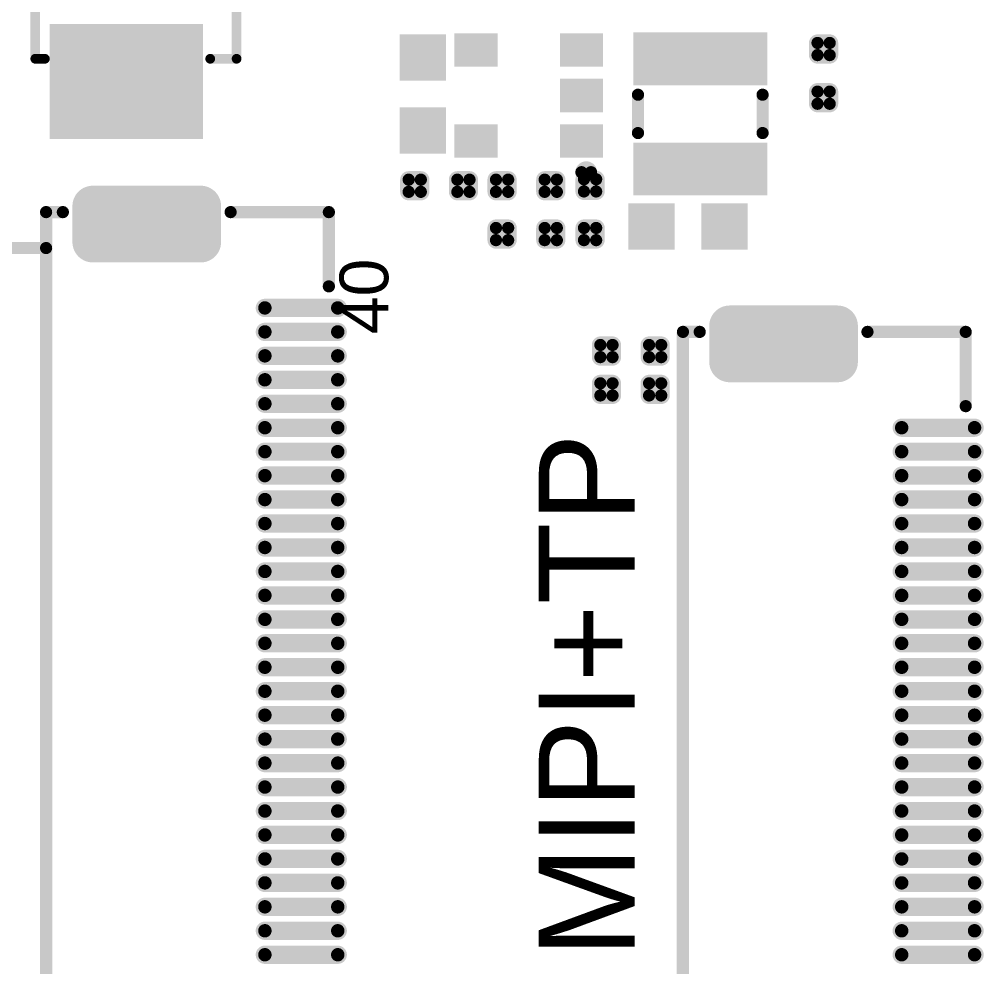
# Model space of a CAD drawing. Header units: millimetres. Extents: x 154 to 268, y 72 to 174.
# Drawn here: x 183.98 to 204.11, y 118.95 to 138.73 of the extents above; entities that cross this region are included whole.
import ezdxf

# ---------------------------------------------------------------- set-up
doc = ezdxf.new("R2010")
doc.units = ezdxf.units.MM
for name, color, linetype in [('Mechanical9', 56, 'Continuous'), ('TopOverlay', 52, 'Continuous'), ('TopPaste', 8, 'Continuous'), ('TopSolder', 216, 'Continuous')]:
    doc.layers.add(name, color=color, linetype=linetype)
doc.styles.get("Standard").update_dxf_attribs({"font": 'arial.ttf'})

msp = doc.modelspace()

# ---------------------------------------------------------------- linework, layer by layer
at = {"layer": 'Mechanical9', "const_width": 0.254}
for points in [[(169.544, 133.953), (184.544, 133.953)], [(184.544, 111.953), (184.544, 133.953)]]:
    msp.add_lwpolyline(points, dxfattribs=at)
at = {"layer": 'Mechanical9', "const_width": 0.127}
msp.add_lwpolyline([(184.48, 133.953, 1), (184.607, 133.953, 1)], format="xyb", close=True, dxfattribs=at)
msp.add_lwpolyline([(184.48, 133.953, 1), (184.607, 133.953, 1)], format="xyb", close=True, dxfattribs=at)
at = {"layer": 'TopOverlay'}
for points, const_width in [([(184.318, 137.903), (184.318, 145.903)], 0.203), ([(188.518, 137.903), (188.518, 145.903)], 0.203), ([(184.318, 137.903), (184.518, 137.903)], 0.203), ([(187.968, 137.903), (188.518, 137.903)], 0.203), ([(196.894, 136.353), (196.894, 137.153)], 0.254), ([(199.494, 136.353), (199.494, 137.153)], 0.254), ([(184.544, 111.203), (184.544, 134.703)], 0.254), ([(184.544, 134.703), (184.894, 134.703)], 0.254), ([(188.394, 134.703), (190.444, 134.703)], 0.254), ([(190.444, 133.153), (190.444, 134.703)], 0.254), ([(197.831, 113.703), (197.831, 132.203)], 0.254), ([(197.831, 132.203), (198.181, 132.203)], 0.254), ([(201.681, 132.203), (203.731, 132.203)], 0.254), ([(203.731, 130.653), (203.731, 132.203)], 0.254)]:
    msp.add_lwpolyline(points, dxfattribs=dict(at, const_width=const_width))
for points, const_width in [([(184.268, 137.903, 1), (184.369, 137.903, 1)], 0.102), ([(184.268, 137.903, 1), (184.369, 137.903, 1)], 0.102), ([(184.468, 137.903, 1), (184.569, 137.903, 1)], 0.102), ([(187.918, 137.903, 1), (188.019, 137.903, 1)], 0.102), ([(188.468, 137.903, 1), (188.569, 137.903, 1)], 0.102), ([(188.468, 137.903, 1), (188.569, 137.903, 1)], 0.102), ([(196.83, 137.153, 1), (196.957, 137.153, 1)], 0.127), ([(199.43, 137.153, 1), (199.557, 137.153, 1)], 0.127), ([(196.83, 136.353, 1), (196.957, 136.353, 1)], 0.127), ([(199.43, 136.353, 1), (199.557, 136.353, 1)], 0.127), ([(195.914, 135.536, 1), (195.714, 135.536, 1)], 0.254), ([(195.65, 135.536, 1), (195.777, 135.536, 1)], 0.127), ([(195.85, 135.536, 1), (195.977, 135.536, 1)], 0.127), ([(184.48, 134.703, 1), (184.607, 134.703, 1)], 0.127), ([(184.48, 134.703, 1), (184.607, 134.703, 1)], 0.127), ([(184.83, 134.703, 1), (184.957, 134.703, 1)], 0.127), ([(188.33, 134.703, 1), (188.457, 134.703, 1)], 0.127), ([(190.38, 134.703, 1), (190.507, 134.703, 1)], 0.127), ([(190.38, 134.703, 1), (190.507, 134.703, 1)], 0.127), ([(190.38, 133.153, 1), (190.507, 133.153, 1)], 0.127), ([(197.768, 132.203, 1), (197.895, 132.203, 1)], 0.127), ([(197.768, 132.203, 1), (197.895, 132.203, 1)], 0.127), ([(198.118, 132.203, 1), (198.245, 132.203, 1)], 0.127), ([(201.618, 132.203, 1), (201.745, 132.203, 1)], 0.127), ([(203.668, 132.203, 1), (203.795, 132.203, 1)], 0.127), ([(203.668, 132.203, 1), (203.795, 132.203, 1)], 0.127), ([(203.668, 130.653, 1), (203.795, 130.653, 1)], 0.127)]:
    msp.add_lwpolyline(points, format="xyb", close=True, dxfattribs=dict(at, const_width=const_width))
at = {"layer": 'TopPaste'}
for points, const_width in [([(200.576, 138.234, 1), (200.703, 138.234, 1)], 0.127), ([(200.83, 138.234, 1), (200.957, 138.234, 1)], 0.127), ([(200.576, 137.98, 1), (200.703, 137.98, 1)], 0.127), ([(200.83, 137.98, 1), (200.957, 137.98, 1)], 0.127), ([(200.576, 137.218, 1), (200.703, 137.218, 1)], 0.127), ([(200.83, 137.218, 1), (200.957, 137.218, 1)], 0.127), ([(200.576, 136.964, 1), (200.703, 136.964, 1)], 0.127), ([(200.83, 136.964, 1), (200.957, 136.964, 1)], 0.127), ([(192.045, 135.38, 1), (192.172, 135.38, 1)], 0.127), ([(192.299, 135.38, 1), (192.426, 135.38, 1)], 0.127), ([(193.061, 135.38, 1), (193.188, 135.38, 1)], 0.127), ([(193.315, 135.38, 1), (193.442, 135.38, 1)], 0.127), ([(193.867, 135.38, 1), (193.994, 135.38, 1)], 0.127), ([(194.121, 135.38, 1), (194.248, 135.38, 1)], 0.127), ([(194.883, 135.38, 1), (195.01, 135.38, 1)], 0.127), ([(195.137, 135.38, 1), (195.264, 135.38, 1)], 0.127), ([(195.703, 135.388, 1), (195.83, 135.388, 1)], 0.127), ([(195.957, 135.388, 1), (196.084, 135.388, 1)], 0.127), ([(192.045, 135.126, 1), (192.172, 135.126, 1)], 0.127), ([(192.299, 135.126, 1), (192.426, 135.126, 1)], 0.127), ([(193.061, 135.126, 1), (193.188, 135.126, 1)], 0.127), ([(193.315, 135.126, 1), (193.442, 135.126, 1)], 0.127), ([(193.867, 135.126, 1), (193.994, 135.126, 1)], 0.127), ([(194.121, 135.126, 1), (194.248, 135.126, 1)], 0.127), ([(194.883, 135.126, 1), (195.01, 135.126, 1)], 0.127), ([(195.137, 135.126, 1), (195.264, 135.126, 1)], 0.127), ([(195.703, 135.134, 1), (195.83, 135.134, 1)], 0.127), ([(195.957, 135.134, 1), (196.084, 135.134, 1)], 0.127), ([(185.331, 134.828, 1), (185.706, 134.828, 1)], 0.375), ([(187.581, 134.828, 1), (187.956, 134.828, 1)], 0.375), ([(185.331, 134.078, 1), (185.706, 134.078, 1)], 0.375), ([(187.581, 134.078, 1), (187.956, 134.078, 1)], 0.375), ([(193.867, 134.372, 1), (193.994, 134.372, 1)], 0.127), ([(194.121, 134.372, 1), (194.248, 134.372, 1)], 0.127), ([(194.883, 134.372, 1), (195.01, 134.372, 1)], 0.127), ([(195.137, 134.372, 1), (195.264, 134.372, 1)], 0.127), ([(195.703, 134.372, 1), (195.83, 134.372, 1)], 0.127), ([(195.957, 134.372, 1), (196.084, 134.372, 1)], 0.127), ([(193.867, 134.118, 1), (193.994, 134.118, 1)], 0.127), ([(194.121, 134.118, 1), (194.248, 134.118, 1)], 0.127), ([(194.883, 134.118, 1), (195.01, 134.118, 1)], 0.127), ([(195.137, 134.118, 1), (195.264, 134.118, 1)], 0.127), ([(195.703, 134.118, 1), (195.83, 134.118, 1)], 0.127), ([(195.957, 134.118, 1), (196.084, 134.118, 1)], 0.127), ([(189.039, 132.703, 1), (189.179, 132.703, 1)], 0.14), ([(190.559, 132.703, 1), (190.699, 132.703, 1)], 0.14), ([(198.619, 132.328, 1), (198.994, 132.328, 1)], 0.375), ([(200.869, 132.328, 1), (201.244, 132.328, 1)], 0.375), ([(189.039, 132.203, 1), (189.179, 132.203, 1)], 0.14), ([(190.559, 132.203, 1), (190.699, 132.203, 1)], 0.14), ([(196.045, 131.93, 1), (196.172, 131.93, 1)], 0.127), ([(196.299, 131.93, 1), (196.426, 131.93, 1)], 0.127), ([(197.061, 131.93, 1), (197.188, 131.93, 1)], 0.127), ([(197.315, 131.93, 1), (197.442, 131.93, 1)], 0.127), ([(189.039, 131.703, 1), (189.179, 131.703, 1)], 0.14), ([(190.559, 131.703, 1), (190.699, 131.703, 1)], 0.14), ([(198.619, 131.578, 1), (198.994, 131.578, 1)], 0.375), ([(200.869, 131.578, 1), (201.244, 131.578, 1)], 0.375), ([(196.045, 131.676, 1), (196.172, 131.676, 1)], 0.127), ([(196.299, 131.676, 1), (196.426, 131.676, 1)], 0.127), ([(197.061, 131.676, 1), (197.188, 131.676, 1)], 0.127), ([(197.315, 131.676, 1), (197.442, 131.676, 1)], 0.127), ([(189.039, 131.203, 1), (189.179, 131.203, 1)], 0.14), ([(190.559, 131.203, 1), (190.699, 131.203, 1)], 0.14), ([(196.045, 131.13, 1), (196.172, 131.13, 1)], 0.127), ([(196.299, 131.13, 1), (196.426, 131.13, 1)], 0.127), ([(197.061, 131.13, 1), (197.188, 131.13, 1)], 0.127), ([(197.315, 131.13, 1), (197.442, 131.13, 1)], 0.127), ([(196.045, 130.876, 1), (196.172, 130.876, 1)], 0.127), ([(196.299, 130.876, 1), (196.426, 130.876, 1)], 0.127), ([(197.061, 130.876, 1), (197.188, 130.876, 1)], 0.127), ([(197.315, 130.876, 1), (197.442, 130.876, 1)], 0.127), ([(189.039, 130.703, 1), (189.179, 130.703, 1)], 0.14), ([(190.559, 130.703, 1), (190.699, 130.703, 1)], 0.14), ([(189.039, 130.203, 1), (189.179, 130.203, 1)], 0.14), ([(190.559, 130.203, 1), (190.699, 130.203, 1)], 0.14), ([(202.326, 130.203, 1), (202.466, 130.203, 1)], 0.14), ([(203.846, 130.203, 1), (203.986, 130.203, 1)], 0.14), ([(189.039, 129.703, 1), (189.179, 129.703, 1)], 0.14), ([(190.559, 129.703, 1), (190.699, 129.703, 1)], 0.14), ([(202.326, 129.703, 1), (202.466, 129.703, 1)], 0.14), ([(203.846, 129.703, 1), (203.986, 129.703, 1)], 0.14), ([(189.039, 129.203, 1), (189.179, 129.203, 1)], 0.14), ([(190.559, 129.203, 1), (190.699, 129.203, 1)], 0.14), ([(202.326, 129.203, 1), (202.466, 129.203, 1)], 0.14), ([(203.846, 129.203, 1), (203.986, 129.203, 1)], 0.14), ([(189.039, 128.703, 1), (189.179, 128.703, 1)], 0.14), ([(190.559, 128.703, 1), (190.699, 128.703, 1)], 0.14), ([(202.326, 128.703, 1), (202.466, 128.703, 1)], 0.14), ([(203.846, 128.703, 1), (203.986, 128.703, 1)], 0.14), ([(189.039, 128.203, 1), (189.179, 128.203, 1)], 0.14), ([(190.559, 128.203, 1), (190.699, 128.203, 1)], 0.14), ([(202.326, 128.203, 1), (202.466, 128.203, 1)], 0.14), ([(203.846, 128.203, 1), (203.986, 128.203, 1)], 0.14), ([(189.039, 127.703, 1), (189.179, 127.703, 1)], 0.14), ([(190.559, 127.703, 1), (190.699, 127.703, 1)], 0.14), ([(202.326, 127.703, 1), (202.466, 127.703, 1)], 0.14), ([(203.846, 127.703, 1), (203.986, 127.703, 1)], 0.14), ([(189.039, 127.203, 1), (189.179, 127.203, 1)], 0.14), ([(190.559, 127.203, 1), (190.699, 127.203, 1)], 0.14), ([(202.326, 127.203, 1), (202.466, 127.203, 1)], 0.14), ([(203.846, 127.203, 1), (203.986, 127.203, 1)], 0.14), ([(189.039, 126.703, 1), (189.179, 126.703, 1)], 0.14), ([(190.559, 126.703, 1), (190.699, 126.703, 1)], 0.14), ([(202.326, 126.703, 1), (202.466, 126.703, 1)], 0.14), ([(203.846, 126.703, 1), (203.986, 126.703, 1)], 0.14), ([(189.039, 126.203, 1), (189.179, 126.203, 1)], 0.14), ([(190.559, 126.203, 1), (190.699, 126.203, 1)], 0.14), ([(202.326, 126.203, 1), (202.466, 126.203, 1)], 0.14), ([(203.846, 126.203, 1), (203.986, 126.203, 1)], 0.14), ([(189.039, 125.703, 1), (189.179, 125.703, 1)], 0.14), ([(190.559, 125.703, 1), (190.699, 125.703, 1)], 0.14), ([(202.326, 125.703, 1), (202.466, 125.703, 1)], 0.14), ([(203.846, 125.703, 1), (203.986, 125.703, 1)], 0.14), ([(189.039, 125.203, 1), (189.179, 125.203, 1)], 0.14), ([(190.559, 125.203, 1), (190.699, 125.203, 1)], 0.14), ([(202.326, 125.203, 1), (202.466, 125.203, 1)], 0.14), ([(203.846, 125.203, 1), (203.986, 125.203, 1)], 0.14), ([(189.039, 124.703, 1), (189.179, 124.703, 1)], 0.14), ([(190.559, 124.703, 1), (190.699, 124.703, 1)], 0.14), ([(202.326, 124.703, 1), (202.466, 124.703, 1)], 0.14), ([(203.846, 124.703, 1), (203.986, 124.703, 1)], 0.14), ([(189.039, 124.203, 1), (189.179, 124.203, 1)], 0.14), ([(190.559, 124.203, 1), (190.699, 124.203, 1)], 0.14), ([(202.326, 124.203, 1), (202.466, 124.203, 1)], 0.14), ([(203.846, 124.203, 1), (203.986, 124.203, 1)], 0.14), ([(189.039, 123.703, 1), (189.179, 123.703, 1)], 0.14), ([(190.559, 123.703, 1), (190.699, 123.703, 1)], 0.14), ([(202.326, 123.703, 1), (202.466, 123.703, 1)], 0.14), ([(203.846, 123.703, 1), (203.986, 123.703, 1)], 0.14), ([(189.039, 123.203, 1), (189.179, 123.203, 1)], 0.14), ([(190.559, 123.203, 1), (190.699, 123.203, 1)], 0.14), ([(202.326, 123.203, 1), (202.466, 123.203, 1)], 0.14), ([(203.846, 123.203, 1), (203.986, 123.203, 1)], 0.14), ([(189.039, 122.703, 1), (189.179, 122.703, 1)], 0.14), ([(190.559, 122.703, 1), (190.699, 122.703, 1)], 0.14), ([(202.326, 122.703, 1), (202.466, 122.703, 1)], 0.14), ([(203.846, 122.703, 1), (203.986, 122.703, 1)], 0.14), ([(189.039, 122.203, 1), (189.179, 122.203, 1)], 0.14), ([(190.559, 122.203, 1), (190.699, 122.203, 1)], 0.14), ([(202.326, 122.203, 1), (202.466, 122.203, 1)], 0.14), ([(203.846, 122.203, 1), (203.986, 122.203, 1)], 0.14), ([(189.039, 121.703, 1), (189.179, 121.703, 1)], 0.14), ([(190.559, 121.703, 1), (190.699, 121.703, 1)], 0.14), ([(202.326, 121.703, 1), (202.466, 121.703, 1)], 0.14), ([(203.846, 121.703, 1), (203.986, 121.703, 1)], 0.14), ([(189.039, 121.203, 1), (189.179, 121.203, 1)], 0.14), ([(190.559, 121.203, 1), (190.699, 121.203, 1)], 0.14), ([(202.326, 121.203, 1), (202.466, 121.203, 1)], 0.14), ([(203.846, 121.203, 1), (203.986, 121.203, 1)], 0.14), ([(189.039, 120.703, 1), (189.179, 120.703, 1)], 0.14), ([(190.559, 120.703, 1), (190.699, 120.703, 1)], 0.14), ([(202.326, 120.703, 1), (202.466, 120.703, 1)], 0.14), ([(203.846, 120.703, 1), (203.986, 120.703, 1)], 0.14), ([(189.039, 120.203, 1), (189.179, 120.203, 1)], 0.14), ([(190.559, 120.203, 1), (190.699, 120.203, 1)], 0.14), ([(202.326, 120.203, 1), (202.466, 120.203, 1)], 0.14), ([(203.846, 120.203, 1), (203.986, 120.203, 1)], 0.14), ([(189.039, 119.703, 1), (189.179, 119.703, 1)], 0.14), ([(190.559, 119.703, 1), (190.699, 119.703, 1)], 0.14), ([(202.326, 119.703, 1), (202.466, 119.703, 1)], 0.14), ([(203.846, 119.703, 1), (203.986, 119.703, 1)], 0.14), ([(189.039, 119.203, 1), (189.179, 119.203, 1)], 0.14), ([(190.559, 119.203, 1), (190.699, 119.203, 1)], 0.14), ([(202.326, 119.203, 1), (202.466, 119.203, 1)], 0.14), ([(203.846, 119.203, 1), (203.986, 119.203, 1)], 0.14)]:
    msp.add_lwpolyline(points, format="xyb", close=True, dxfattribs=dict(at, const_width=const_width))
at = {"layer": 'TopPaste', "const_width": 0.28}
for points in [[(189.109, 132.703), (190.629, 132.703)], [(189.109, 132.203), (190.629, 132.203)], [(189.109, 131.703), (190.629, 131.703)], [(189.109, 131.203), (190.629, 131.203)], [(189.109, 130.703), (190.629, 130.703)], [(189.109, 130.203), (190.629, 130.203)], [(203.916, 130.203), (202.396, 130.203)], [(189.109, 129.703), (190.629, 129.703)], [(203.916, 129.703), (202.396, 129.703)], [(189.109, 129.203), (190.629, 129.203)], [(203.916, 129.203), (202.396, 129.203)], [(189.109, 128.703), (190.629, 128.703)], [(203.916, 128.703), (202.396, 128.703)], [(189.109, 128.203), (190.629, 128.203)], [(203.916, 128.203), (202.396, 128.203)], [(189.109, 127.703), (190.629, 127.703)], [(203.916, 127.703), (202.396, 127.703)], [(189.109, 127.203), (190.629, 127.203)], [(203.916, 127.203), (202.396, 127.203)], [(189.109, 126.703), (190.629, 126.703)], [(203.916, 126.703), (202.396, 126.703)], [(189.109, 126.203), (190.629, 126.203)], [(203.916, 126.203), (202.396, 126.203)], [(189.109, 125.703), (190.629, 125.703)], [(203.916, 125.703), (202.396, 125.703)], [(189.109, 125.203), (190.629, 125.203)], [(203.916, 125.203), (202.396, 125.203)], [(189.109, 124.703), (190.629, 124.703)], [(203.916, 124.703), (202.396, 124.703)], [(189.109, 124.203), (190.629, 124.203)], [(203.916, 124.203), (202.396, 124.203)], [(189.109, 123.703), (190.629, 123.703)], [(203.916, 123.703), (202.396, 123.703)], [(189.109, 123.203), (190.629, 123.203)], [(203.916, 123.203), (202.396, 123.203)], [(189.109, 122.703), (190.629, 122.703)], [(203.916, 122.703), (202.396, 122.703)], [(189.109, 122.203), (190.629, 122.203)], [(203.916, 122.203), (202.396, 122.203)], [(189.109, 121.703), (190.629, 121.703)], [(203.916, 121.703), (202.396, 121.703)], [(189.109, 121.203), (190.629, 121.203)], [(203.916, 121.203), (202.396, 121.203)], [(189.109, 120.703), (190.629, 120.703)], [(203.916, 120.703), (202.396, 120.703)], [(189.109, 120.203), (190.629, 120.203)], [(203.916, 120.203), (202.396, 120.203)], [(189.109, 119.703), (190.629, 119.703)], [(203.916, 119.703), (202.396, 119.703)], [(189.109, 119.203), (190.629, 119.203)], [(203.916, 119.203), (202.396, 119.203)]]:
    msp.add_lwpolyline(points, dxfattribs=at)
at = {"layer": 'TopPaste'}
for points in [[(187.718, 136.328), (187.718, 138.528), (184.718, 136.328), (184.718, 138.528)], [(192.787, 137.549), (192.787, 138.311), (192.025, 137.549), (192.025, 138.311)], [(193.914, 137.786), (193.914, 138.386), (193.114, 137.786), (193.114, 138.386)], [(196.114, 137.786), (196.114, 138.386), (195.314, 137.786), (195.314, 138.386)], [(196.844, 138.403), (196.844, 137.403), (199.544, 138.403), (199.544, 137.403)], [(200.639, 138.361), (200.639, 137.853), (200.893, 138.361), (200.893, 137.853)], [(200.512, 138.234), (200.512, 137.98), (201.02, 138.234), (201.02, 137.98)], [(196.114, 136.836), (196.114, 137.436), (195.314, 136.836), (195.314, 137.436)], [(200.639, 137.345), (200.639, 136.837), (200.893, 137.345), (200.893, 136.837)], [(200.512, 137.218), (200.512, 136.964), (201.02, 137.218), (201.02, 136.964)], [(192.787, 136.025), (192.787, 136.787), (192.025, 136.025), (192.025, 136.787)], [(193.914, 135.886), (193.914, 136.486), (193.114, 135.886), (193.114, 136.486)], [(196.114, 135.886), (196.114, 136.486), (195.314, 135.886), (195.314, 136.486)], [(196.844, 136.103), (196.844, 135.103), (199.544, 136.103), (199.544, 135.103)], [(192.109, 134.999), (192.363, 134.999), (192.109, 135.507), (192.363, 135.507)], [(193.125, 134.999), (193.379, 134.999), (193.125, 135.507), (193.379, 135.507)], [(193.931, 134.999), (194.185, 134.999), (193.931, 135.507), (194.185, 135.507)], [(194.947, 134.999), (195.201, 134.999), (194.947, 135.507), (195.201, 135.507)], [(195.767, 135.515), (195.767, 135.007), (196.021, 135.515), (196.021, 135.007)], [(191.982, 135.126), (192.49, 135.126), (191.982, 135.38), (192.49, 135.38)], [(192.998, 135.126), (193.506, 135.126), (192.998, 135.38), (193.506, 135.38)], [(193.804, 135.126), (194.312, 135.126), (193.804, 135.38), (194.312, 135.38)], [(194.82, 135.126), (195.328, 135.126), (194.82, 135.38), (195.328, 135.38)], [(195.64, 135.388), (195.64, 135.134), (196.148, 135.388), (196.148, 135.134)], [(185.519, 135.203), (185.519, 133.703), (187.769, 135.203), (187.769, 133.703)], [(185.144, 134.828), (185.144, 134.078), (188.144, 134.828), (188.144, 134.078)], [(196.796, 134.022), (197.558, 134.022), (196.796, 134.784), (197.558, 134.784)], [(198.32, 134.022), (199.082, 134.022), (198.32, 134.784), (199.082, 134.784)], [(193.931, 133.991), (194.185, 133.991), (193.931, 134.499), (194.185, 134.499)], [(194.947, 133.991), (195.201, 133.991), (194.947, 134.499), (195.201, 134.499)], [(195.767, 134.499), (195.767, 133.991), (196.021, 134.499), (196.021, 133.991)], [(193.804, 134.118), (194.312, 134.118), (193.804, 134.372), (194.312, 134.372)], [(194.82, 134.118), (195.328, 134.118), (194.82, 134.372), (195.328, 134.372)], [(195.64, 134.372), (195.64, 134.118), (196.148, 134.372), (196.148, 134.118)], [(198.806, 132.703), (198.806, 131.203), (201.056, 132.703), (201.056, 131.203)], [(198.431, 132.328), (198.431, 131.578), (201.431, 132.328), (201.431, 131.578)], [(196.363, 132.057), (196.109, 132.057), (196.363, 131.549), (196.109, 131.549)], [(197.379, 132.057), (197.125, 132.057), (197.379, 131.549), (197.125, 131.549)], [(196.49, 131.93), (195.982, 131.93), (196.49, 131.676), (195.982, 131.676)], [(197.506, 131.93), (196.998, 131.93), (197.506, 131.676), (196.998, 131.676)], [(196.363, 131.257), (196.109, 131.257), (196.363, 130.749), (196.109, 130.749)], [(197.379, 131.257), (197.125, 131.257), (197.379, 130.749), (197.125, 130.749)], [(196.49, 131.13), (195.982, 131.13), (196.49, 130.876), (195.982, 130.876)], [(197.506, 131.13), (196.998, 131.13), (197.506, 130.876), (196.998, 130.876)]]:
    msp.add_solid(points, dxfattribs=at)
at = {"layer": 'TopSolder'}
for points, const_width in [([(200.55, 138.234, 1), (200.728, 138.234, 1)], 0.178), ([(200.804, 138.234, 1), (200.982, 138.234, 1)], 0.178), ([(200.55, 137.98, 1), (200.728, 137.98, 1)], 0.178), ([(200.804, 137.98, 1), (200.982, 137.98, 1)], 0.178), ([(200.55, 137.218, 1), (200.728, 137.218, 1)], 0.178), ([(200.804, 137.218, 1), (200.982, 137.218, 1)], 0.178), ([(200.55, 136.964, 1), (200.728, 136.964, 1)], 0.178), ([(200.804, 136.964, 1), (200.982, 136.964, 1)], 0.178), ([(192.02, 135.38, 1), (192.198, 135.38, 1)], 0.178), ([(192.274, 135.38, 1), (192.452, 135.38, 1)], 0.178), ([(193.036, 135.38, 1), (193.214, 135.38, 1)], 0.178), ([(193.29, 135.38, 1), (193.468, 135.38, 1)], 0.178), ([(193.842, 135.38, 1), (194.02, 135.38, 1)], 0.178), ([(194.096, 135.38, 1), (194.274, 135.38, 1)], 0.178), ([(194.858, 135.38, 1), (195.036, 135.38, 1)], 0.178), ([(195.112, 135.38, 1), (195.29, 135.38, 1)], 0.178), ([(195.678, 135.388, 1), (195.856, 135.388, 1)], 0.178), ([(195.932, 135.388, 1), (196.11, 135.388, 1)], 0.178), ([(185.306, 134.828, 1), (185.732, 134.828, 1)], 0.426), ([(187.556, 134.828, 1), (187.982, 134.828, 1)], 0.426), ([(192.02, 135.126, 1), (192.198, 135.126, 1)], 0.178), ([(192.274, 135.126, 1), (192.452, 135.126, 1)], 0.178), ([(193.036, 135.126, 1), (193.214, 135.126, 1)], 0.178), ([(193.29, 135.126, 1), (193.468, 135.126, 1)], 0.178), ([(193.842, 135.126, 1), (194.02, 135.126, 1)], 0.178), ([(194.096, 135.126, 1), (194.274, 135.126, 1)], 0.178), ([(194.858, 135.126, 1), (195.036, 135.126, 1)], 0.178), ([(195.112, 135.126, 1), (195.29, 135.126, 1)], 0.178), ([(195.678, 135.134, 1), (195.856, 135.134, 1)], 0.178), ([(195.932, 135.134, 1), (196.11, 135.134, 1)], 0.178), ([(185.306, 134.078, 1), (185.732, 134.078, 1)], 0.426), ([(187.556, 134.078, 1), (187.982, 134.078, 1)], 0.426), ([(193.842, 134.372, 1), (194.02, 134.372, 1)], 0.178), ([(194.096, 134.372, 1), (194.274, 134.372, 1)], 0.178), ([(194.858, 134.372, 1), (195.036, 134.372, 1)], 0.178), ([(195.112, 134.372, 1), (195.29, 134.372, 1)], 0.178), ([(195.678, 134.372, 1), (195.856, 134.372, 1)], 0.178), ([(195.932, 134.372, 1), (196.11, 134.372, 1)], 0.178), ([(193.842, 134.118, 1), (194.02, 134.118, 1)], 0.178), ([(194.096, 134.118, 1), (194.274, 134.118, 1)], 0.178), ([(194.858, 134.118, 1), (195.036, 134.118, 1)], 0.178), ([(195.112, 134.118, 1), (195.29, 134.118, 1)], 0.178), ([(195.678, 134.118, 1), (195.856, 134.118, 1)], 0.178), ([(195.932, 134.118, 1), (196.11, 134.118, 1)], 0.178), ([(189.013, 132.703, 1), (189.204, 132.703, 1)], 0.191), ([(190.533, 132.703, 1), (190.724, 132.703, 1)], 0.191), ([(198.593, 132.328, 1), (199.019, 132.328, 1)], 0.426), ([(200.843, 132.328, 1), (201.269, 132.328, 1)], 0.426), ([(189.013, 132.203, 1), (189.204, 132.203, 1)], 0.191), ([(190.533, 132.203, 1), (190.724, 132.203, 1)], 0.191), ([(196.02, 131.93, 1), (196.198, 131.93, 1)], 0.178), ([(196.274, 131.93, 1), (196.452, 131.93, 1)], 0.178), ([(197.036, 131.93, 1), (197.214, 131.93, 1)], 0.178), ([(197.29, 131.93, 1), (197.468, 131.93, 1)], 0.178), ([(189.013, 131.703, 1), (189.204, 131.703, 1)], 0.191), ([(190.533, 131.703, 1), (190.724, 131.703, 1)], 0.191), ([(196.02, 131.676, 1), (196.198, 131.676, 1)], 0.178), ([(196.274, 131.676, 1), (196.452, 131.676, 1)], 0.178), ([(197.036, 131.676, 1), (197.214, 131.676, 1)], 0.178), ([(197.29, 131.676, 1), (197.468, 131.676, 1)], 0.178), ([(198.593, 131.578, 1), (199.019, 131.578, 1)], 0.426), ([(200.843, 131.578, 1), (201.269, 131.578, 1)], 0.426), ([(189.013, 131.203, 1), (189.204, 131.203, 1)], 0.191), ([(190.533, 131.203, 1), (190.724, 131.203, 1)], 0.191), ([(196.02, 131.13, 1), (196.198, 131.13, 1)], 0.178), ([(196.274, 131.13, 1), (196.452, 131.13, 1)], 0.178), ([(197.036, 131.13, 1), (197.214, 131.13, 1)], 0.178), ([(197.29, 131.13, 1), (197.468, 131.13, 1)], 0.178), ([(196.02, 130.876, 1), (196.198, 130.876, 1)], 0.178), ([(196.274, 130.876, 1), (196.452, 130.876, 1)], 0.178), ([(197.036, 130.876, 1), (197.214, 130.876, 1)], 0.178), ([(197.29, 130.876, 1), (197.468, 130.876, 1)], 0.178), ([(189.013, 130.703, 1), (189.204, 130.703, 1)], 0.191), ([(190.533, 130.703, 1), (190.724, 130.703, 1)], 0.191), ([(189.013, 130.203, 1), (189.204, 130.203, 1)], 0.191), ([(190.533, 130.203, 1), (190.724, 130.203, 1)], 0.191), ([(202.301, 130.203, 1), (202.492, 130.203, 1)], 0.191), ([(203.821, 130.203, 1), (204.012, 130.203, 1)], 0.191), ([(189.013, 129.703, 1), (189.204, 129.703, 1)], 0.191), ([(190.533, 129.703, 1), (190.724, 129.703, 1)], 0.191), ([(202.301, 129.703, 1), (202.492, 129.703, 1)], 0.191), ([(203.821, 129.703, 1), (204.012, 129.703, 1)], 0.191), ([(189.013, 129.203, 1), (189.204, 129.203, 1)], 0.191), ([(190.533, 129.203, 1), (190.724, 129.203, 1)], 0.191), ([(202.301, 129.203, 1), (202.492, 129.203, 1)], 0.191), ([(203.821, 129.203, 1), (204.012, 129.203, 1)], 0.191), ([(189.013, 128.703, 1), (189.204, 128.703, 1)], 0.191), ([(190.533, 128.703, 1), (190.724, 128.703, 1)], 0.191), ([(202.301, 128.703, 1), (202.492, 128.703, 1)], 0.191), ([(203.821, 128.703, 1), (204.012, 128.703, 1)], 0.191), ([(189.013, 128.203, 1), (189.204, 128.203, 1)], 0.191), ([(190.533, 128.203, 1), (190.724, 128.203, 1)], 0.191), ([(202.301, 128.203, 1), (202.492, 128.203, 1)], 0.191), ([(203.821, 128.203, 1), (204.012, 128.203, 1)], 0.191), ([(189.013, 127.703, 1), (189.204, 127.703, 1)], 0.191), ([(190.533, 127.703, 1), (190.724, 127.703, 1)], 0.191), ([(202.301, 127.703, 1), (202.492, 127.703, 1)], 0.191), ([(203.821, 127.703, 1), (204.012, 127.703, 1)], 0.191), ([(189.013, 127.203, 1), (189.204, 127.203, 1)], 0.191), ([(190.533, 127.203, 1), (190.724, 127.203, 1)], 0.191), ([(202.301, 127.203, 1), (202.492, 127.203, 1)], 0.191), ([(203.821, 127.203, 1), (204.012, 127.203, 1)], 0.191), ([(189.013, 126.703, 1), (189.204, 126.703, 1)], 0.191), ([(190.533, 126.703, 1), (190.724, 126.703, 1)], 0.191), ([(202.301, 126.703, 1), (202.492, 126.703, 1)], 0.191), ([(203.821, 126.703, 1), (204.012, 126.703, 1)], 0.191), ([(189.013, 126.203, 1), (189.204, 126.203, 1)], 0.191), ([(190.533, 126.203, 1), (190.724, 126.203, 1)], 0.191), ([(202.301, 126.203, 1), (202.492, 126.203, 1)], 0.191), ([(203.821, 126.203, 1), (204.012, 126.203, 1)], 0.191), ([(189.013, 125.703, 1), (189.204, 125.703, 1)], 0.191), ([(190.533, 125.703, 1), (190.724, 125.703, 1)], 0.191), ([(202.301, 125.703, 1), (202.492, 125.703, 1)], 0.191), ([(203.821, 125.703, 1), (204.012, 125.703, 1)], 0.191), ([(189.013, 125.203, 1), (189.204, 125.203, 1)], 0.191), ([(190.533, 125.203, 1), (190.724, 125.203, 1)], 0.191), ([(202.301, 125.203, 1), (202.492, 125.203, 1)], 0.191), ([(203.821, 125.203, 1), (204.012, 125.203, 1)], 0.191), ([(189.013, 124.703, 1), (189.204, 124.703, 1)], 0.191), ([(190.533, 124.703, 1), (190.724, 124.703, 1)], 0.191), ([(202.301, 124.703, 1), (202.492, 124.703, 1)], 0.191), ([(203.821, 124.703, 1), (204.012, 124.703, 1)], 0.191), ([(189.013, 124.203, 1), (189.204, 124.203, 1)], 0.191), ([(190.533, 124.203, 1), (190.724, 124.203, 1)], 0.191), ([(202.301, 124.203, 1), (202.492, 124.203, 1)], 0.191), ([(203.821, 124.203, 1), (204.012, 124.203, 1)], 0.191), ([(189.013, 123.703, 1), (189.204, 123.703, 1)], 0.191), ([(190.533, 123.703, 1), (190.724, 123.703, 1)], 0.191), ([(202.301, 123.703, 1), (202.492, 123.703, 1)], 0.191), ([(203.821, 123.703, 1), (204.012, 123.703, 1)], 0.191), ([(189.013, 123.203, 1), (189.204, 123.203, 1)], 0.191), ([(190.533, 123.203, 1), (190.724, 123.203, 1)], 0.191), ([(202.301, 123.203, 1), (202.492, 123.203, 1)], 0.191), ([(203.821, 123.203, 1), (204.012, 123.203, 1)], 0.191), ([(189.013, 122.703, 1), (189.204, 122.703, 1)], 0.191), ([(190.533, 122.703, 1), (190.724, 122.703, 1)], 0.191), ([(202.301, 122.703, 1), (202.492, 122.703, 1)], 0.191), ([(203.821, 122.703, 1), (204.012, 122.703, 1)], 0.191), ([(189.013, 122.203, 1), (189.204, 122.203, 1)], 0.191), ([(190.533, 122.203, 1), (190.724, 122.203, 1)], 0.191), ([(202.301, 122.203, 1), (202.492, 122.203, 1)], 0.191), ([(203.821, 122.203, 1), (204.012, 122.203, 1)], 0.191), ([(189.013, 121.703, 1), (189.204, 121.703, 1)], 0.191), ([(190.533, 121.703, 1), (190.724, 121.703, 1)], 0.191), ([(202.301, 121.703, 1), (202.492, 121.703, 1)], 0.191), ([(203.821, 121.703, 1), (204.012, 121.703, 1)], 0.191), ([(189.013, 121.203, 1), (189.204, 121.203, 1)], 0.191), ([(190.533, 121.203, 1), (190.724, 121.203, 1)], 0.191), ([(202.301, 121.203, 1), (202.492, 121.203, 1)], 0.191), ([(203.821, 121.203, 1), (204.012, 121.203, 1)], 0.191), ([(189.013, 120.703, 1), (189.204, 120.703, 1)], 0.191), ([(190.533, 120.703, 1), (190.724, 120.703, 1)], 0.191), ([(202.301, 120.703, 1), (202.492, 120.703, 1)], 0.191), ([(203.821, 120.703, 1), (204.012, 120.703, 1)], 0.191), ([(189.013, 120.203, 1), (189.204, 120.203, 1)], 0.191), ([(190.533, 120.203, 1), (190.724, 120.203, 1)], 0.191), ([(202.301, 120.203, 1), (202.492, 120.203, 1)], 0.191), ([(203.821, 120.203, 1), (204.012, 120.203, 1)], 0.191), ([(189.013, 119.703, 1), (189.204, 119.703, 1)], 0.191), ([(190.533, 119.703, 1), (190.724, 119.703, 1)], 0.191), ([(202.301, 119.703, 1), (202.492, 119.703, 1)], 0.191), ([(203.821, 119.703, 1), (204.012, 119.703, 1)], 0.191), ([(189.013, 119.203, 1), (189.204, 119.203, 1)], 0.191), ([(190.533, 119.203, 1), (190.724, 119.203, 1)], 0.191), ([(202.301, 119.203, 1), (202.492, 119.203, 1)], 0.191), ([(203.821, 119.203, 1), (204.012, 119.203, 1)], 0.191)]:
    msp.add_lwpolyline(points, format="xyb", close=True, dxfattribs=dict(at, const_width=const_width))
at = {"layer": 'TopSolder', "const_width": 0.382}
for points in [[(189.109, 132.703), (190.629, 132.703)], [(189.109, 132.203), (190.629, 132.203)], [(189.109, 131.703), (190.629, 131.703)], [(189.109, 131.203), (190.629, 131.203)], [(189.109, 130.703), (190.629, 130.703)], [(189.109, 130.203), (190.629, 130.203)], [(203.916, 130.203), (202.396, 130.203)], [(189.109, 129.703), (190.629, 129.703)], [(203.916, 129.703), (202.396, 129.703)], [(189.109, 129.203), (190.629, 129.203)], [(203.916, 129.203), (202.396, 129.203)], [(189.109, 128.703), (190.629, 128.703)], [(203.916, 128.703), (202.396, 128.703)], [(189.109, 128.203), (190.629, 128.203)], [(203.916, 128.203), (202.396, 128.203)], [(189.109, 127.703), (190.629, 127.703)], [(203.916, 127.703), (202.396, 127.703)], [(189.109, 127.203), (190.629, 127.203)], [(203.916, 127.203), (202.396, 127.203)], [(189.109, 126.703), (190.629, 126.703)], [(203.916, 126.703), (202.396, 126.703)], [(189.109, 126.203), (190.629, 126.203)], [(203.916, 126.203), (202.396, 126.203)], [(189.109, 125.703), (190.629, 125.703)], [(203.916, 125.703), (202.396, 125.703)], [(189.109, 125.203), (190.629, 125.203)], [(203.916, 125.203), (202.396, 125.203)], [(189.109, 124.703), (190.629, 124.703)], [(203.916, 124.703), (202.396, 124.703)], [(189.109, 124.203), (190.629, 124.203)], [(203.916, 124.203), (202.396, 124.203)], [(189.109, 123.703), (190.629, 123.703)], [(203.916, 123.703), (202.396, 123.703)], [(189.109, 123.203), (190.629, 123.203)], [(203.916, 123.203), (202.396, 123.203)], [(189.109, 122.703), (190.629, 122.703)], [(203.916, 122.703), (202.396, 122.703)], [(189.109, 122.203), (190.629, 122.203)], [(203.916, 122.203), (202.396, 122.203)], [(189.109, 121.703), (190.629, 121.703)], [(203.916, 121.703), (202.396, 121.703)], [(189.109, 121.203), (190.629, 121.203)], [(203.916, 121.203), (202.396, 121.203)], [(189.109, 120.703), (190.629, 120.703)], [(203.916, 120.703), (202.396, 120.703)], [(189.109, 120.203), (190.629, 120.203)], [(203.916, 120.203), (202.396, 120.203)], [(189.109, 119.703), (190.629, 119.703)], [(203.916, 119.703), (202.396, 119.703)], [(189.109, 119.203), (190.629, 119.203)], [(203.916, 119.203), (202.396, 119.203)]]:
    msp.add_lwpolyline(points, dxfattribs=at)
at = {"layer": 'TopSolder'}
for points in [[(187.82, 136.226), (187.82, 138.63), (184.617, 136.226), (184.617, 138.63)], [(196.793, 138.454), (196.793, 137.352), (199.595, 138.454), (199.595, 137.352)], [(192.888, 137.447), (192.888, 138.412), (191.923, 137.447), (191.923, 138.412)], [(193.965, 137.736), (193.965, 138.437), (193.063, 137.736), (193.063, 138.437)], [(196.165, 137.736), (196.165, 138.437), (195.263, 137.736), (195.263, 138.437)], [(200.639, 138.412), (200.639, 137.803), (200.893, 138.412), (200.893, 137.803)], [(200.461, 138.234), (200.461, 137.98), (201.071, 138.234), (201.071, 137.98)], [(196.165, 136.786), (196.165, 137.487), (195.263, 136.786), (195.263, 137.487)], [(200.639, 137.396), (200.639, 136.787), (200.893, 137.396), (200.893, 136.787)], [(200.461, 137.218), (200.461, 136.964), (201.071, 137.218), (201.071, 136.964)], [(192.888, 135.923), (192.888, 136.888), (191.923, 135.923), (191.923, 136.888)], [(193.965, 135.836), (193.965, 136.537), (193.063, 135.836), (193.063, 136.537)], [(196.165, 135.836), (196.165, 136.537), (195.263, 135.836), (195.263, 136.537)], [(196.793, 136.154), (196.793, 135.052), (199.595, 136.154), (199.595, 135.052)], [(192.109, 134.948), (192.363, 134.948), (192.109, 135.558), (192.363, 135.558)], [(193.125, 134.948), (193.379, 134.948), (193.125, 135.558), (193.379, 135.558)], [(193.931, 134.948), (194.185, 134.948), (193.931, 135.558), (194.185, 135.558)], [(194.947, 134.948), (195.201, 134.948), (194.947, 135.558), (195.201, 135.558)], [(195.767, 135.566), (195.767, 134.956), (196.021, 135.566), (196.021, 134.956)], [(185.519, 135.254), (185.519, 133.652), (187.769, 135.254), (187.769, 133.652)], [(191.931, 135.126), (192.541, 135.126), (191.931, 135.38), (192.541, 135.38)], [(192.947, 135.126), (193.557, 135.126), (192.947, 135.38), (193.557, 135.38)], [(193.753, 135.126), (194.363, 135.126), (193.753, 135.38), (194.363, 135.38)], [(194.769, 135.126), (195.379, 135.126), (194.769, 135.38), (195.379, 135.38)], [(195.589, 135.388), (195.589, 135.134), (196.199, 135.388), (196.199, 135.134)], [(185.093, 134.828), (185.093, 134.078), (188.195, 134.828), (188.195, 134.078)], [(196.694, 133.92), (197.659, 133.92), (196.694, 134.886), (197.659, 134.886)], [(198.218, 133.92), (199.183, 133.92), (198.218, 134.886), (199.183, 134.886)], [(193.931, 133.94), (194.185, 133.94), (193.931, 134.55), (194.185, 134.55)], [(194.947, 133.94), (195.201, 133.94), (194.947, 134.55), (195.201, 134.55)], [(195.767, 134.55), (195.767, 133.94), (196.021, 134.55), (196.021, 133.94)], [(193.753, 134.118), (194.363, 134.118), (193.753, 134.372), (194.363, 134.372)], [(194.769, 134.118), (195.379, 134.118), (194.769, 134.372), (195.379, 134.372)], [(195.589, 134.372), (195.589, 134.118), (196.199, 134.372), (196.199, 134.118)], [(198.806, 132.754), (198.806, 131.152), (201.056, 132.754), (201.056, 131.152)], [(198.381, 132.328), (198.381, 131.578), (201.482, 132.328), (201.482, 131.578)], [(196.363, 132.108), (196.109, 132.108), (196.363, 131.498), (196.109, 131.498)], [(197.379, 132.108), (197.125, 132.108), (197.379, 131.498), (197.125, 131.498)], [(196.541, 131.93), (195.931, 131.93), (196.541, 131.676), (195.931, 131.676)], [(197.557, 131.93), (196.947, 131.93), (197.557, 131.676), (196.947, 131.676)], [(196.363, 131.308), (196.109, 131.308), (196.363, 130.698), (196.109, 130.698)], [(197.379, 131.308), (197.125, 131.308), (197.379, 130.698), (197.125, 130.698)], [(196.541, 131.13), (195.931, 131.13), (196.541, 130.876), (195.931, 130.876)], [(197.557, 131.13), (196.947, 131.13), (197.557, 130.876), (196.947, 130.876)]]:
    msp.add_solid(points, dxfattribs=at)

# ---------------------------------------------------------------- texts
at = {"layer": 'TopOverlay'}
for s, height, p in [('40', 1.016, (191.683, 132.153)), ('MIPI+TP', 2, (196.824, 119.143))]:
    msp.add_text(s, height=height, rotation=90, dxfattribs=at).set_placement(p)

doc.saveas('drawing.dxf')
